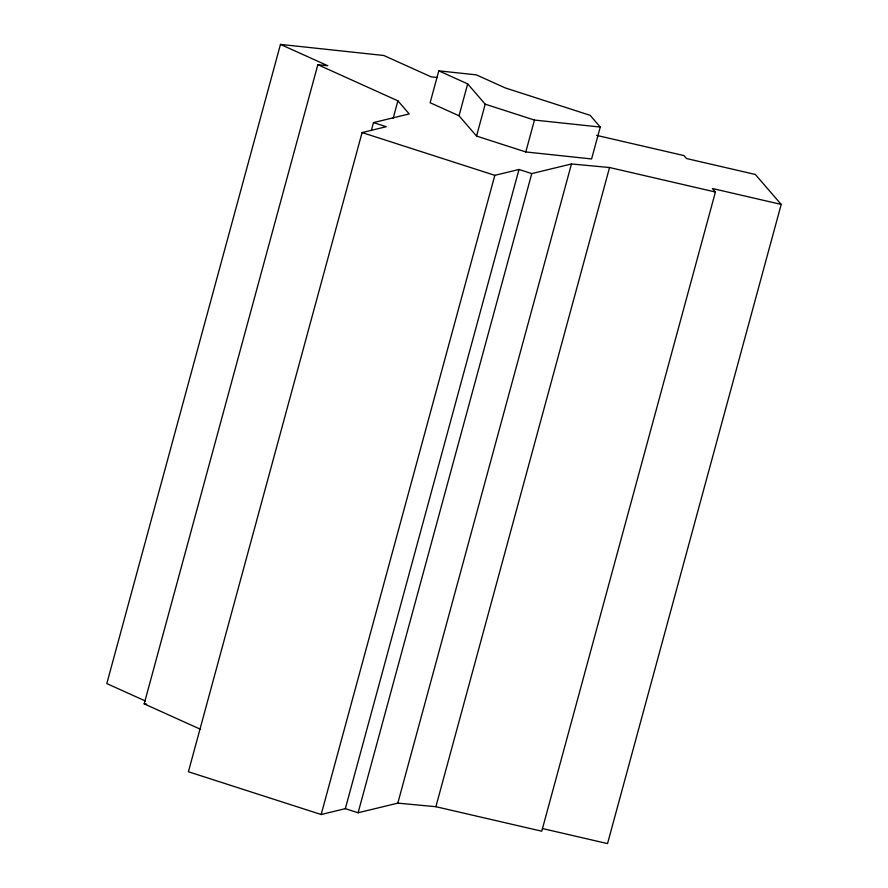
<?xml version="1.0" encoding="UTF-8"?>
<svg xmlns="http://www.w3.org/2000/svg" width="888" height="888" viewBox="0 0 888 888"><rect width="100%" height="100%" fill="white"/><g stroke="black" fill="none" stroke-linecap="round" stroke-linejoin="round"><path stroke-width="1.33" d="M437.351 77.522L431.146 76.856L383.838 55.5L280.464 44.4L106.804 683.582L145.399 700.998M200.477 729.281L144.178 703.873L317.837 64.691L327.783 65.756L280.464 44.4M371.306 130.614L373.482 122.588L386.247 126.707L362.082 132.567L188.411 771.75L321.167 814.518L345.332 808.657L358.097 812.764L397.813 803.14L435.886 806.704L541.758 831.201L715.417 192.019L712.376 188.5L781.196 204.418L607.536 843.6L542.768 828.615M393.184 118.215L397.902 100.832L317.837 64.691M438.794 70.84L430.125 102.731L459.018 115.773L476.545 136.075L525.796 151.948L591.597 158.952L600.266 127.062L590.154 115.34L505.25 87.912L476.368 74.87L438.794 70.84L467.676 83.883L485.203 104.185L534.465 120.058L600.266 127.062M459.018 115.773L467.676 83.883M476.545 136.075L485.203 104.185M321.167 814.518L494.827 175.336L519.003 169.475L531.768 173.593L571.472 163.958L609.557 167.521L715.417 192.019M345.332 808.657L519.003 169.475M525.796 151.948L534.465 120.058M358.097 812.764L531.768 173.593M397.813 803.14L571.472 163.958M435.886 806.704L609.557 167.521M373.482 122.588L409.202 113.93L397.902 100.832M144.178 703.873L146.664 704.14M596.636 135.376L683.982 155.589L686.513 158.53L755.333 174.459L781.196 204.418M362.082 132.567L494.827 175.336"/></g></svg>
